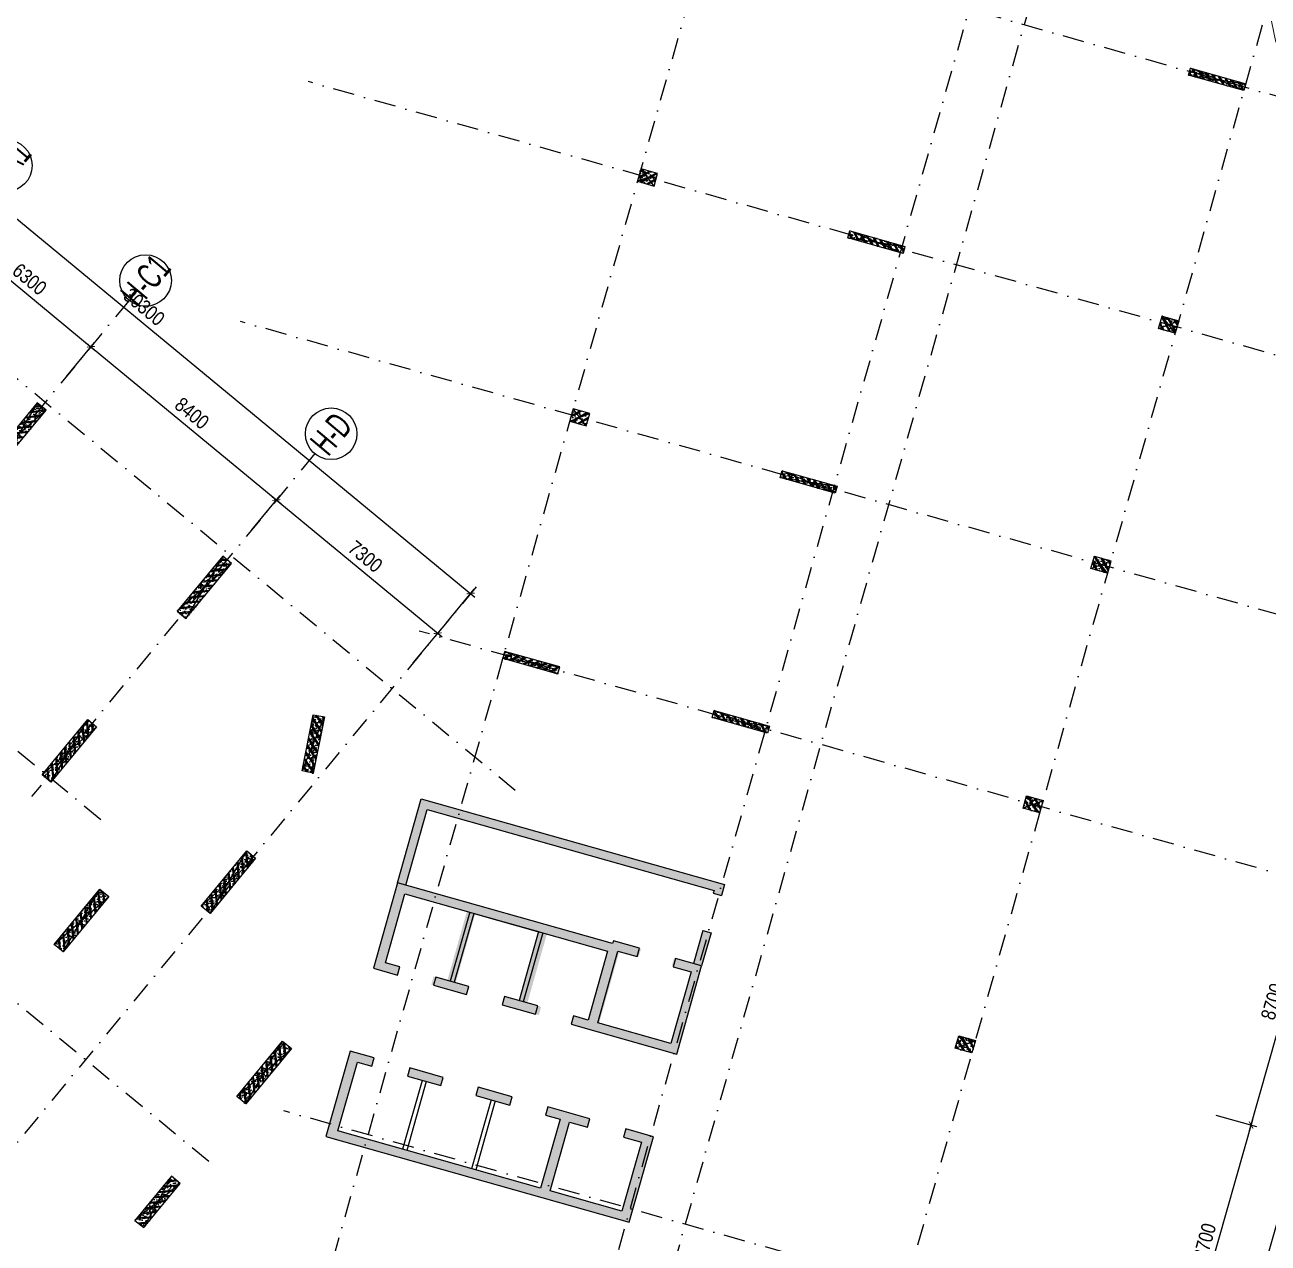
# Model space of a CAD drawing. Header units: millimetres. Extents: x -185400 to 12385, y -14070 to 168686.
# Drawn here: x -70547 to -27158, y 91674 to 134196 of the extents above; entities that cross this region are included whole.
import ezdxf
from ezdxf.enums import TextEntityAlignment as Align

# ---------------------------------------------------------------- set-up
doc = ezdxf.new("R2010")
doc.units = ezdxf.units.MM
doc.header["$LTSCALE"] = 300
doc.header["$MEASUREMENT"] = 0
doc.linetypes.add('DASHDOT', pattern=[1, 0.5, -0.25, 0, -0.25])
doc.linetypes.add('HIDDEN', pattern=[0.375, 0.25, -0.125])
for name, color, linetype in [('KC-Betong', 6, 'Continuous'), ('KT-Hatch', 251, 'Continuous'), ('KT-Kich thuoc', 9, 'Continuous'), ('KT-Luoi truc South Tower', 8, 'DASHDOT'), ('KT-Net cot vach', 6, 'Continuous'), ('KT-Thay', 7, 'Continuous'), ('ST_MBDV Cot vach 220805$0$AUDIT_I_220805193045-1', 50, 'Continuous')]:
    doc.layers.add(name, color=color, linetype=linetype)
doc.layers.add('KT-Chi gioi XD', color=7, linetype='HIDDEN', true_color=0x0066cc)
doc.styles.add('Arial Narrow', font='ARIALN.TTF')
doc.styles.add('ST_MBDV Cot vach 220805$0$HBA-Text', font='GOTHIC.TTF')
doc.dimstyles.new('ccu12-200', dxfattribs={"dimscale": 200, "dimtxt": 2.5, "dimasz": 1, "dimexe": 1, "dimexo": 2, "dimgap": 1, "dimtad": 1, "dimdec": 0, "dimdsep": 46, "dimtxsty": 'Arial Narrow', "dimblk": 'ARCHTICK', "dimcen": -1, "dimdle": 1, "dimclrd": 256, "dimclre": 256, "dimclrt": 3, "dimadec": 0, "dimazin": 2, "dimtfac": 0.1, "dimtdec": 0, "dimtmove": 0, "dimatfit": 1, "dimldrblk": 'ARCHTICK', "dimfxl": 1, "dimtvp": 0.833333, "dimtolj": 1, "dimtzin": 12, "dimarcsym": 0})

# ---------------------------------------------------------------- blocks, each defined once
blk = doc.blocks.new('_ARCHTICK')
at = {"color": 0, "linetype": 'ByBlock', "const_width": 0.15}
blk.add_lwpolyline([(-0.5, -0.5), (0.5, 0.5)], dxfattribs=at)
blk = doc.blocks.new('*D327')
at = {"layer": 'Defpoints', "color": 0, "transparency": 16777216}
for p in [(-29373, 96253, 0), (-27752, 95795), (-31738, 87881, 0)]:
    blk.add_point(p, dxfattribs=at)
at = {"layer": 'KT-Kich thuoc', "lineweight": -2, "transparency": 16777216}
for p, q in [((-30173, 87230), (-27698, 95988)), ((-28988, 96144), (-27560, 95741)), ((-31353, 87772), (-29926, 87369))]:
    blk.add_line(p, q, dxfattribs=at)
at = {"layer": 'KT-Kich thuoc', "lineweight": -2, "transparency": 16777216, "xscale": 200, "yscale": 200, "zscale": 200}
for p, rotation in [((-27752, 95795), 74.22121918271756), ((-30118, 87423), 254.2212191827175)]:
    blk.add_blockref('_ARCHTICK', p, dxfattribs=dict(at, rotation=rotation))
at = {"layer": 'KT-Kich thuoc', "color": 3, "transparency": 16777216, "insert": (-29373, 91733), "char_height": 500, "attachment_point": 5, "rotation": 74.2212, "style": 'Arial Narrow'}
blk.add_mtext('\\A1;8700', dxfattribs=at)
blk = doc.blocks.new('*D329')
at = {"layer": 'Defpoints', "color": 0, "transparency": 16777216}
for p in [(-14254, 149758, 0), (-10901, 148811), (-34430, 78354, 0)]:
    blk.add_point(p, dxfattribs=at)
at = {"layer": 'KT-Kich thuoc', "lineweight": -2, "transparency": 16777216}
for p, q in [((-13869, 149649), (-10709, 148756)), ((-31132, 77214), (-10847, 149003)), ((-34045, 78245), (-30886, 77352))]:
    blk.add_line(p, q, dxfattribs=at)
at = {"layer": 'KT-Kich thuoc', "lineweight": -2, "transparency": 16777216, "xscale": 200, "yscale": 200, "zscale": 200}
for p, rotation in [((-10901, 148811), 74.22121918271756), ((-31078, 77407), 254.2212191827175)]:
    blk.add_blockref('_ARCHTICK', p, dxfattribs=dict(at, rotation=rotation))
at = {"layer": 'KT-Kich thuoc', "color": 3, "transparency": 16777216, "insert": (-21428, 113232), "char_height": 500, "attachment_point": 5, "rotation": 74.2212, "style": 'Arial Narrow'}
blk.add_mtext('\\A1;74200', dxfattribs=at)
blk = doc.blocks.new('*D352')
at = {"layer": 'Defpoints', "color": 0, "transparency": 16777216}
for p in [(-74211, 125628, 0), (-68243, 122960), (-69353, 121616, 0)]:
    blk.add_point(p, dxfattribs=at)
at = {"layer": 'KT-Kich thuoc', "lineweight": -2, "transparency": 16777216}
for p, q in [((-73956, 125936), (-72973, 127126)), ((-73255, 127099), (-68089, 122833)), ((-69098, 121924), (-68116, 123114))]:
    blk.add_line(p, q, dxfattribs=at)
at = {"layer": 'KT-Kich thuoc', "lineweight": -2, "transparency": 16777216, "xscale": 200, "yscale": 200, "zscale": 200}
for p, rotation in [((-73101, 126972), 140.4488267454813), ((-68243, 122960), 320.4488267454813)]:
    blk.add_blockref('_ARCHTICK', p, dxfattribs=dict(at, rotation=rotation))
at = {"layer": 'KT-Kich thuoc', "color": 3, "transparency": 16777216, "insert": (-70382, 125317), "char_height": 500, "attachment_point": 5, "rotation": 320.4488, "style": 'Arial Narrow'}
blk.add_mtext('\\A1;6300', dxfattribs=at)
blk = doc.blocks.new('*D353')
at = {"layer": 'Defpoints', "color": 0, "transparency": 16777216}
for p in [(-69353, 121616, 0), (-61766, 117611), (-62876, 116267, 0)]:
    blk.add_point(p, dxfattribs=at)
at = {"layer": 'KT-Kich thuoc', "lineweight": -2, "transparency": 16777216}
for p, q in [((-69098, 121924), (-68116, 123114)), ((-68397, 123087), (-61612, 117484)), ((-62621, 116576), (-61639, 117765))]:
    blk.add_line(p, q, dxfattribs=at)
at = {"layer": 'KT-Kich thuoc', "lineweight": -2, "transparency": 16777216, "xscale": 200, "yscale": 200, "zscale": 200}
for p, rotation in [((-68243, 122960), 140.4488267454813), ((-61766, 117611), 320.4488267454813)]:
    blk.add_blockref('_ARCHTICK', p, dxfattribs=dict(at, rotation=rotation))
at = {"layer": 'KT-Kich thuoc', "color": 3, "transparency": 16777216, "insert": (-64715, 120637), "char_height": 500, "attachment_point": 5, "rotation": 320.4488, "style": 'Arial Narrow'}
blk.add_mtext('\\A1;8400', dxfattribs=at)
blk = doc.blocks.new('*D354')
at = {"layer": 'Defpoints', "color": 0, "transparency": 16777216}
for p in [(-62876, 116267), (-56138, 112962), (-57247, 111619, 0)]:
    blk.add_point(p, dxfattribs=at)
at = {"layer": 'KT-Kich thuoc', "lineweight": -2, "transparency": 16777216}
for p, q in [((-62621, 116576), (-61639, 117765)), ((-61921, 117738), (-55984, 112835)), ((-56993, 111927), (-56011, 113116))]:
    blk.add_line(p, q, dxfattribs=at)
at = {"layer": 'KT-Kich thuoc', "lineweight": -2, "transparency": 16777216, "xscale": 200, "yscale": 200, "zscale": 200}
for p, rotation in [((-61767, 117610), 140.4488267454813), ((-56138, 112962), 320.4488267454813)]:
    blk.add_blockref('_ARCHTICK', p, dxfattribs=dict(at, rotation=rotation))
at = {"layer": 'KT-Kich thuoc', "color": 3, "transparency": 16777216, "insert": (-58663, 115637), "char_height": 500, "attachment_point": 5, "rotation": 320.4488, "style": 'Arial Narrow'}
blk.add_mtext('\\A1;7300', dxfattribs=at)
blk = doc.blocks.new('ST_MBDV Cot vach 220805$0$GRID-SYM-flat-103')
at = {"layer": 'ST_MBDV Cot vach 220805$0$AUDIT_I_220805193045-1'}
blk.add_circle((0, 0, 0), 900, dxfattribs=at)
at = {"layer": 'ST_MBDV Cot vach 220805$0$AUDIT_I_220805193045-1', "style": 'ST_MBDV Cot vach 220805$0$HBA-Text'}
blk.add_attdef('GRID', text='', height=900, rotation=19.0471, dxfattribs=at).set_placement((0, 0, 0), align=Align.MIDDLE_CENTER)
blk = doc.blocks.new('*D357')
at = {"layer": 'Defpoints', "color": 0, "transparency": 16777216}
for p in [(-79464, 132301, 0), (-54992, 114350), (-56101, 113007)]:
    blk.add_point(p, dxfattribs=at)
at = {"layer": 'KT-Kich thuoc', "lineweight": -2, "transparency": 16777216}
for p, q in [((-79210, 132609), (-78228, 133798)), ((-78509, 133771), (-54838, 114223)), ((-55847, 113315), (-54865, 114504))]:
    blk.add_line(p, q, dxfattribs=at)
at = {"layer": 'KT-Kich thuoc', "lineweight": -2, "transparency": 16777216, "xscale": 200, "yscale": 200, "zscale": 200}
for p, rotation in [((-78355, 133644), 140.448826737223), ((-54992, 114350), 320.448826737223)]:
    blk.add_blockref('_ARCHTICK', p, dxfattribs=dict(at, rotation=rotation))
at = {"layer": 'KT-Kich thuoc', "color": 3, "transparency": 16777216, "insert": (-66384, 124348), "char_height": 500, "attachment_point": 5, "rotation": 320.4488, "style": 'Arial Narrow'}
blk.add_mtext('\\A1;30300', dxfattribs=at)
blk = doc.blocks.new('*U301')
h = blk.add_hatch()
h.set_pattern_fill('VATLIEU04', color=250, scale=40, style=0, pattern_type=2)
h.set_pattern_definition([(50, (-350, 500), (286.904, -25.1), [30, -330]), (355, (-350, 500), (-55.5, 300.88), [24, -264]), (100.45, (-326.1, 497.9), (231.404, 275.776), [25.496, -280.457]), (46.184, (-350, 580), (426.9, -66.21), [45, -495]), (96.636, (-314.43, 574.5), (373.87, 389.65), [38.24, -420.69]), (351.184, (-350, 580), (373.86, 389.65), [36, -396]), (21, (-310, 560), (238.763, -161.05), [30, -330]), (326, (-310, 560), (97.33, 290.06), [24, -264]), (71.45, (-290.1, 546.58), (336.09, 129.01), [25.496, -280.457]), (37.5, (-350.01, 500), (4.864, 133.158), [0, -260.8, 0, -268, 0, -265]), (7.5, (-350, 500), (105.228, 157.765), [0, -152.8, 0, -254.8, 0, -101]), (327.5, (-439.21, 500), (213.529, -9.022), [0, -100, 0, -312, 0, -414]), (317.5, (-479.2, 500), (233.274, 40.042), [0, -130, 0, -207.2, 0, -294]), (45, (-350, 500), (-120.208, 120.208), []), (45, (-350, 549), (-120.208, 120.208), [])])
h.paths.add_polyline_path([(-475, -475), (125, -475), (125, -25), (-475, -25)])
at = {"color": 6, "ltscale": 0.25}
blk.add_lwpolyline([(-475, -475), (125, -475), (125, -25), (-475, -25)], close=True, dxfattribs=at)
at = {"layer": 'Defpoints', "linetype": 'ByBlock', "ltscale": 30}
for p, q in [((125, -475), (-475, -25)), ((-475, -475), (125, -25))]:
    blk.add_line(p, q, dxfattribs=at)
blk = doc.blocks.new('*U302')
h = blk.add_hatch()
h.set_pattern_fill('VATLIEU04', color=250, scale=40, style=0, pattern_type=2)
h.set_pattern_definition([(50, (1050, 300), (286.904, -25.1), [30, -330]), (355, (1050, 300), (-55.5, 300.877), [24, -264]), (100.451, (1073.92, 297.9), (231.404, 275.776), [25.496, -280.457]), (46.184, (1050, 380), (426.9, -66.21), [45, -495]), (96.636, (1085.6, 374.5), (373.865, 389.65), [38.24, -420.685]), (351.184, (1050, 380), (373.86, 389.65), [36, -396]), (21, (1090, 360), (238.763, -161.048), [30, -330]), (326, (1090, 360), (97.326, 290.06), [24, -264]), (71.451, (1109.9, 346.58), (336.09, 129.012), [25.496, -280.457]), (37.5, (1050.01, 300), (4.864, 133.1575), [0, -260.8, 0, -268, 0, -265]), (7.5, (1050, 300), (105.228, 157.765), [0, -152.8, 0, -254.8, 0, -101]), (327.5, (960.81, 300), (213.529, -9.022), [0, -100, 0, -312, 0, -414]), (317.5, (920.8, 300), (233.274, 40.042), [0, -130, 0, -207.2, 0, -294]), (45, (1050, 300), (-120.208, 120.208), []), (45, (1050, 349), (-120.208, 120.208), [])])
h.paths.add_polyline_path([(-475, -475), (1525, -475), (1525, -225), (-475, -225)])
at = {"color": 6, "ltscale": 0.25}
blk.add_lwpolyline([(-475, -475), (1525, -475), (1525, -225), (-475, -225)], close=True, dxfattribs=at)
at = {"layer": 'Defpoints', "linetype": 'ByBlock', "ltscale": 30}
for p, q in [((1525, -475), (-475, -225)), ((-475, -475), (1525, -225))]:
    blk.add_line(p, q, dxfattribs=at)
blk = doc.blocks.new('*U303')
h = blk.add_hatch()
h.set_pattern_fill('VATLIEU04', color=250, scale=40, style=0, pattern_type=2)
h.set_pattern_definition([(50, (-350, 500), (286.904, -25.1), [30, -330]), (355, (-350, 500), (-55.5, 300.88), [24, -264]), (100.45, (-326.1, 497.9), (231.404, 275.776), [25.496, -280.457]), (46.184, (-350, 580), (426.9, -66.21), [45, -495]), (96.636, (-314.43, 574.5), (373.87, 389.65), [38.24, -420.69]), (351.184, (-350, 580), (373.86, 389.65), [36, -396]), (21, (-310, 560), (238.763, -161.05), [30, -330]), (326, (-310, 560), (97.33, 290.06), [24, -264]), (71.45, (-290.1, 546.58), (336.09, 129.01), [25.496, -280.457]), (37.5, (-350.01, 500), (4.864, 133.158), [0, -260.8, 0, -268, 0, -265]), (7.5, (-350, 500), (105.228, 157.765), [0, -152.8, 0, -254.8, 0, -101]), (327.5, (-439.21, 500), (213.529, -9.022), [0, -100, 0, -312, 0, -414]), (317.5, (-479.2, 500), (233.274, 40.042), [0, -130, 0, -207.2, 0, -294]), (45, (-350, 500), (-120.208, 120.208), []), (45, (-350, 549), (-120.208, 120.208), [])])
h.paths.add_polyline_path([(-475, -475), (125, -475), (125, -25), (-475, -25)])
at = {"color": 6, "ltscale": 0.25}
blk.add_lwpolyline([(-475, -475), (125, -475), (125, -25), (-475, -25)], close=True, dxfattribs=at)
at = {"layer": 'Defpoints', "linetype": 'ByBlock', "ltscale": 30}
for p, q in [((125, -475), (-475, -25)), ((-475, -475), (125, -25))]:
    blk.add_line(p, q, dxfattribs=at)
blk = doc.blocks.new('*U310')
h = blk.add_hatch()
h.set_pattern_fill('VATLIEU04', color=250, scale=40, style=0, pattern_type=2)
h.set_pattern_definition([(50, (1050, 300), (286.904, -25.1), [30, -330]), (355, (1050, 300), (-55.5, 300.877), [24, -264]), (100.451, (1073.91, 297.9), (231.404, 275.776), [25.496, -280.457]), (46.184, (1050, 380), (426.9, -66.21), [45, -495]), (96.636, (1085.6, 374.5), (373.865, 389.65), [38.24, -420.685]), (351.184, (1050, 380), (373.86, 389.65), [36, -396]), (21, (1090, 360), (238.763, -161.048), [30, -330]), (326, (1090, 360), (97.326, 290.06), [24, -264]), (71.451, (1109.9, 346.58), (336.09, 129.012), [25.496, -280.457]), (37.5, (1050.01, 300), (4.864, 133.1575), [0, -260.8, 0, -268, 0, -265]), (7.5, (1050, 300), (105.228, 157.765), [0, -152.8, 0, -254.8, 0, -101]), (327.5, (960.81, 300), (213.529, -9.022), [0, -100, 0, -312, 0, -414]), (317.5, (920.8, 300), (233.274, 40.042), [0, -130, 0, -207.2, 0, -294]), (45, (1050, 300), (-120.208, 120.208), []), (45, (1050, 349), (-120.208, 120.208), [])])
h.paths.add_polyline_path([(-475, -475), (1525, -475), (1525, -225), (-475, -225)])
at = {"color": 6, "ltscale": 0.25}
blk.add_lwpolyline([(-475, -475), (1525, -475), (1525, -225), (-475, -225)], close=True, dxfattribs=at)
at = {"layer": 'Defpoints', "linetype": 'ByBlock', "ltscale": 30}
for p, q in [((1525, -475), (-475, -225)), ((-475, -475), (1525, -225))]:
    blk.add_line(p, q, dxfattribs=at)
blk = doc.blocks.new('*U311')
h = blk.add_hatch()
h.set_pattern_fill('VATLIEU04', color=250, scale=40, style=0, pattern_type=2)
h.set_pattern_definition([(50, (1050, 300), (286.904, -25.1), [30, -330]), (355, (1050, 300), (-55.5, 300.877), [24, -264]), (100.451, (1073.9, 297.9), (231.404, 275.776), [25.496, -280.457]), (46.184, (1050, 380), (426.9, -66.21), [45, -495]), (96.636, (1085.57, 374.5), (373.865, 389.65), [38.24, -420.685]), (351.184, (1050, 380), (373.86, 389.65), [36, -396]), (21, (1090, 360), (238.763, -161.048), [30, -330]), (326, (1090, 360), (97.326, 290.06), [24, -264]), (71.451, (1109.9, 346.58), (336.09, 129.012), [25.496, -280.457]), (37.5, (1050, 300), (4.864, 133.1575), [0, -260.8, 0, -268, 0, -265]), (7.5, (1050, 300), (105.228, 157.765), [0, -152.8, 0, -254.8, 0, -101]), (327.5, (960.8, 300), (213.529, -9.022), [0, -100, 0, -312, 0, -414]), (317.5, (920.8, 300), (233.274, 40.042), [0, -130, 0, -207.2, 0, -294]), (45, (1050, 300), (-120.208, 120.208), []), (45, (1050, 349), (-120.208, 120.208), [])])
h.paths.add_polyline_path([(-475, -475), (1525, -475), (1525, -225), (-475, -225)])
at = {"color": 6, "ltscale": 0.25}
blk.add_lwpolyline([(-475, -475), (1525, -475), (1525, -225), (-475, -225)], close=True, dxfattribs=at)
at = {"layer": 'Defpoints', "linetype": 'ByBlock', "ltscale": 30}
for p, q in [((1525, -475), (-475, -225)), ((-475, -475), (1525, -225))]:
    blk.add_line(p, q, dxfattribs=at)
blk = doc.blocks.new('*U312')
h = blk.add_hatch()
h.set_pattern_fill('VATLIEU04', color=250, scale=40, style=0, pattern_type=2)
h.set_pattern_definition([(50, (1050, 300), (286.904, -25.1), [30, -330]), (355, (1050, 300), (-55.5, 300.877), [24, -264]), (100.451, (1073.9, 297.9), (231.404, 275.776), [25.496, -280.457]), (46.184, (1050, 380), (426.9, -66.21), [45, -495]), (96.636, (1085.6, 374.5), (373.865, 389.65), [38.24, -420.685]), (351.184, (1050, 380), (373.86, 389.65), [36, -396]), (21, (1090, 360), (238.763, -161.048), [30, -330]), (326, (1090, 360), (97.326, 290.06), [24, -264]), (71.451, (1109.9, 346.58), (336.09, 129.012), [25.496, -280.457]), (37.5, (1050, 300), (4.864, 133.1575), [0, -260.8, 0, -268, 0, -265]), (7.5, (1050, 300), (105.228, 157.765), [0, -152.8, 0, -254.8, 0, -101]), (327.5, (960.8, 300), (213.529, -9.022), [0, -100, 0, -312, 0, -414]), (317.5, (920.8, 300), (233.274, 40.042), [0, -130, 0, -207.2, 0, -294]), (45, (1050, 300), (-120.208, 120.208), []), (45, (1050, 349), (-120.208, 120.208), [])])
h.paths.add_polyline_path([(-475, -475), (1525, -475), (1525, -225), (-475, -225)])
at = {"color": 6, "ltscale": 0.25}
blk.add_lwpolyline([(-475, -475), (1525, -475), (1525, -225), (-475, -225)], close=True, dxfattribs=at)
at = {"layer": 'Defpoints', "linetype": 'ByBlock', "ltscale": 30}
for p, q in [((1525, -475), (-475, -225)), ((-475, -475), (1525, -225))]:
    blk.add_line(p, q, dxfattribs=at)
blk = doc.blocks.new('*U304')
h = blk.add_hatch()
h.set_pattern_fill('VATLIEU04', color=250, scale=40, style=0, pattern_type=2)
h.set_pattern_definition([(50, (1050.23, 300), (286.904, -25.1), [30, -330]), (355, (1050.23, 300), (-55.5, 300.877), [24, -264]), (100.451, (1074.14, 297.9), (231.404, 275.776), [25.496, -280.457]), (46.184, (1050.23, 380), (426.9, -66.21), [45, -495]), (96.636, (1085.8, 374.5), (373.865, 389.65), [38.24, -420.685]), (351.184, (1050.23, 380), (373.86, 389.65), [36, -396]), (21, (1090.23, 360), (238.763, -161.048), [30, -330]), (326, (1090.23, 360), (97.326, 290.06), [24, -264]), (71.451, (1110.13, 346.58), (336.09, 129.012), [25.496, -280.457]), (37.5, (1050.23, 300), (4.864, 133.1575), [0, -260.8, 0, -268, 0, -265]), (7.5, (1050.23, 300), (105.228, 157.765), [0, -152.8, 0, -254.8, 0, -101]), (327.5, (961.03, 300), (213.529, -9.022), [0, -100, 0, -312, 0, -414]), (317.5, (921.03, 300), (233.274, 40.042), [0, -130, 0, -207.2, 0, -294]), (45, (1050.23, 300), (-120.208, 120.208), []), (45, (1050.23, 349), (-120.208, 120.208), [])])
h.paths.add_polyline_path([(-475, -475), (1525, -475), (1525, -225), (-475, -225)])
at = {"color": 6, "ltscale": 0.25}
blk.add_lwpolyline([(-475, -475), (1525, -475), (1525, -225), (-475, -225)], close=True, dxfattribs=at)
at = {"layer": 'Defpoints', "linetype": 'ByBlock', "ltscale": 30}
for p, q in [((1525, -475), (-475, -225)), ((-475, -475), (1525, -225))]:
    blk.add_line(p, q, dxfattribs=at)
blk = doc.blocks.new('*U305')
h = blk.add_hatch()
h.set_pattern_fill('VATLIEU04', color=250, scale=40, style=0, pattern_type=2)
h.set_pattern_definition([(50, (-349.77, 500), (286.904, -25.1), [30, -330]), (355, (-349.77, 500), (-55.5, 300.88), [24, -264]), (100.45, (-325.86, 497.9), (231.404, 275.776), [25.496, -280.457]), (46.184, (-349.77, 580), (426.9, -66.21), [45, -495]), (96.636, (-314.2, 574.5), (373.87, 389.65), [38.24, -420.69]), (351.184, (-349.77, 580), (373.86, 389.65), [36, -396]), (21, (-309.77, 560), (238.763, -161.05), [30, -330]), (326, (-309.77, 560), (97.33, 290.06), [24, -264]), (71.45, (-289.87, 546.58), (336.09, 129.01), [25.496, -280.457]), (37.5, (-349.77, 500), (4.864, 133.158), [0, -260.8, 0, -268, 0, -265]), (7.5, (-349.77, 500), (105.228, 157.765), [0, -152.8, 0, -254.8, 0, -101]), (327.5, (-438.97, 500), (213.529, -9.022), [0, -100, 0, -312, 0, -414]), (317.5, (-478.97, 500), (233.274, 40.042), [0, -130, 0, -207.2, 0, -294]), (45, (-349.77, 500), (-120.208, 120.208), []), (45, (-349.77, 549), (-120.208, 120.208), [])])
h.paths.add_polyline_path([(-475, -475), (125, -475), (125, -25), (-475, -25)])
at = {"color": 6, "ltscale": 0.25}
blk.add_lwpolyline([(-475, -475), (125, -475), (125, -25), (-475, -25)], close=True, dxfattribs=at)
at = {"layer": 'Defpoints', "linetype": 'ByBlock', "ltscale": 30}
for p, q in [((125, -475), (-475, -25)), ((-475, -475), (125, -25))]:
    blk.add_line(p, q, dxfattribs=at)
blk = doc.blocks.new('*U306')
h = blk.add_hatch()
h.set_pattern_fill('VATLIEU04', color=250, scale=40, style=0, pattern_type=2)
h.set_pattern_definition([(50, (-349.77, 500), (286.904, -25.1), [30, -330]), (355, (-349.77, 500), (-55.5, 300.88), [24, -264]), (100.45, (-325.86, 497.9), (231.404, 275.776), [25.496, -280.457]), (46.184, (-349.77, 580), (426.9, -66.21), [45, -495]), (96.636, (-314.2, 574.5), (373.87, 389.65), [38.24, -420.69]), (351.184, (-349.77, 580), (373.86, 389.65), [36, -396]), (21, (-309.77, 560), (238.763, -161.05), [30, -330]), (326, (-309.77, 560), (97.33, 290.06), [24, -264]), (71.45, (-289.87, 546.58), (336.09, 129.01), [25.496, -280.457]), (37.5, (-349.77, 500), (4.864, 133.158), [0, -260.8, 0, -268, 0, -265]), (7.5, (-349.77, 500), (105.228, 157.765), [0, -152.8, 0, -254.8, 0, -101]), (327.5, (-438.97, 500), (213.529, -9.022), [0, -100, 0, -312, 0, -414]), (317.5, (-478.97, 500), (233.274, 40.042), [0, -130, 0, -207.2, 0, -294]), (45, (-349.77, 500), (-120.208, 120.208), []), (45, (-349.77, 549), (-120.208, 120.208), [])])
h.paths.add_polyline_path([(-475, -475), (125, -475), (125, -25), (-475, -25)])
at = {"color": 6, "ltscale": 0.25}
blk.add_lwpolyline([(-475, -475), (125, -475), (125, -25), (-475, -25)], close=True, dxfattribs=at)
at = {"layer": 'Defpoints', "linetype": 'ByBlock', "ltscale": 30}
for p, q in [((125, -475), (-475, -25)), ((-475, -475), (125, -25))]:
    blk.add_line(p, q, dxfattribs=at)
blk = doc.blocks.new('*U315')
h = blk.add_hatch()
h.set_pattern_fill('VATLIEU04', color=250, scale=40, style=0, pattern_type=2)
h.set_pattern_definition([(50, (-349.77, 500), (286.904, -25.1), [30, -330]), (355, (-349.77, 500), (-55.5, 300.88), [24, -264]), (100.45, (-325.86, 497.9), (231.404, 275.776), [25.496, -280.457]), (46.184, (-349.77, 580), (426.9, -66.21), [45, -495]), (96.636, (-314.2, 574.5), (373.87, 389.65), [38.24, -420.69]), (351.184, (-349.77, 580), (373.86, 389.65), [36, -396]), (21, (-309.77, 560), (238.763, -161.05), [30, -330]), (326, (-309.77, 560), (97.33, 290.06), [24, -264]), (71.45, (-289.87, 546.58), (336.09, 129.01), [25.496, -280.457]), (37.5, (-349.77, 500), (4.864, 133.158), [0, -260.8, 0, -268, 0, -265]), (7.5, (-349.77, 500), (105.228, 157.765), [0, -152.8, 0, -254.8, 0, -101]), (327.5, (-438.97, 500), (213.529, -9.022), [0, -100, 0, -312, 0, -414]), (317.5, (-478.97, 500), (233.274, 40.042), [0, -130, 0, -207.2, 0, -294]), (45, (-349.77, 500), (-120.208, 120.208), []), (45, (-349.77, 549), (-120.208, 120.208), [])])
h.paths.add_polyline_path([(-475, -475), (125, -475), (125, -25), (-475, -25)])
at = {"color": 6, "ltscale": 0.25}
blk.add_lwpolyline([(-475, -475), (125, -475), (125, -25), (-475, -25)], close=True, dxfattribs=at)
at = {"layer": 'Defpoints', "linetype": 'ByBlock', "ltscale": 30}
for p, q in [((125, -475), (-475, -25)), ((-475, -475), (125, -25))]:
    blk.add_line(p, q, dxfattribs=at)
blk = doc.blocks.new('*U318')
h = blk.add_hatch()
h.set_pattern_fill('VATLIEU04', color=250, scale=40, style=0, pattern_type=2)
h.set_pattern_definition([(50, (-550, 2550), (286.904, -25.1), [30, -330]), (355, (-550, 2550), (-55.5, 300.877), [24, -264]), (100.451, (-526.1, 2547.9), (231.404, 275.776), [25.496, -280.457]), (46.184, (-550, 2630), (426.896, -66.208), [45, -495]), (96.636, (-514.43, 2624.5), (373.865, 389.647), [38.244, -420.685]), (351.184, (-550, 2630), (373.865, 389.65), [36, -396]), (21, (-510, 2610), (238.763, -161.048), [30, -330]), (326, (-510, 2610), (97.326, 290.06), [24, -264]), (71.451, (-490.1, 2596.58), (336.09, 129.012), [25.496, -280.457]), (37.5, (-550, 2550), (4.864, 133.1575), [0, -260.8, 0, -268, 0, -265]), (7.5, (-550, 2550), (105.228, 157.765), [0, -152.8, 0, -254.8, 0, -101]), (327.5, (-639.2, 2550), (213.529, -9.022), [0, -100, 0, -312, 0, -414]), (317.5, (-679.2, 2550), (233.274, 40.042), [0, -130, 0, -207.2, 0, -294]), (45, (-550, 2550), (-120.208, 120.208), []), (45, (-550, 2599), (-120.208, 120.208), [])])
h.paths.add_polyline_path([(-475, -475), (-75, -475), (-75, 2025), (-475, 2025)])
at = {"color": 6, "ltscale": 0.25}
blk.add_lwpolyline([(-475, -475), (-75, -475), (-75, 2025), (-475, 2025)], close=True, dxfattribs=at)
at = {"layer": 'Defpoints', "linetype": 'ByBlock', "ltscale": 30}
for p, q in [((-75, -475), (-475, 2025)), ((-475, -475), (-75, 2025))]:
    blk.add_line(p, q, dxfattribs=at)
blk = doc.blocks.new('*U322')
h = blk.add_hatch()
h.set_pattern_fill('VATLIEU04', color=250, scale=40, style=0, pattern_type=2)
h.set_pattern_definition([(50, (-550, 2050), (286.904, -25.1), [30, -330]), (355, (-550, 2050), (-55.5, 300.877), [24, -264]), (100.451, (-526.1, 2047.9), (231.404, 275.776), [25.496, -280.457]), (46.184, (-550, 2130), (426.896, -66.208), [45, -495]), (96.636, (-514.43, 2124.5), (373.865, 389.65), [38.244, -420.685]), (351.184, (-550, 2130), (373.865, 389.65), [36, -396]), (21, (-510, 2110), (238.763, -161.048), [30, -330]), (326, (-510, 2110), (97.326, 290.06), [24, -264]), (71.451, (-490.1, 2096.58), (336.09, 129.012), [25.496, -280.457]), (37.5, (-550, 2050), (4.864, 133.1575), [0, -260.8, 0, -268, 0, -265]), (7.5, (-550, 2050), (105.228, 157.765), [0, -152.8, 0, -254.8, 0, -101]), (327.5, (-639.2, 2050), (213.529, -9.022), [0, -100, 0, -312, 0, -414]), (317.5, (-679.2, 2050), (233.274, 40.042), [0, -130, 0, -207.2, 0, -294]), (45, (-550, 2050), (-120.208, 120.208), []), (45, (-550, 2099), (-120.208, 120.208), [])])
h.paths.add_polyline_path([(-475, -475), (-75, -475), (-75, 1525), (-475, 1525)])
at = {"color": 6, "ltscale": 0.25}
blk.add_lwpolyline([(-475, -475), (-75, -475), (-75, 1525), (-475, 1525)], close=True, dxfattribs=at)
at = {"layer": 'Defpoints', "linetype": 'ByBlock', "ltscale": 30}
for p, q in [((-75, -475), (-475, 1525)), ((-475, -475), (-75, 1525))]:
    blk.add_line(p, q, dxfattribs=at)
blk = doc.blocks.new('*D330')
at = {"layer": 'Defpoints', "color": 0, "transparency": 16777216}
for p in [(-27007, 104625, 0), (-25387, 104167), (-29373, 96253, 0)]:
    blk.add_point(p, dxfattribs=at)
at = {"layer": 'KT-Kich thuoc', "lineweight": -2, "transparency": 16777216}
for p, q in [((-27807, 95603), (-25332, 104360)), ((-26622, 104516), (-25194, 104113)), ((-28988, 96144), (-27560, 95741))]:
    blk.add_line(p, q, dxfattribs=at)
at = {"layer": 'KT-Kich thuoc', "lineweight": -2, "transparency": 16777216, "xscale": 200, "yscale": 200, "zscale": 200}
for p, rotation in [((-25387, 104167), 74.22121918483032), ((-27753, 95795), 254.2212191848303)]:
    blk.add_blockref('_ARCHTICK', p, dxfattribs=dict(at, rotation=rotation))
at = {"layer": 'KT-Kich thuoc', "color": 3, "transparency": 16777216, "insert": (-27008, 100105), "char_height": 500, "attachment_point": 5, "rotation": 74.2212, "style": 'Arial Narrow'}
blk.add_mtext('\\A1;8700', dxfattribs=at)

msp = doc.modelspace()

# ---------------------------------------------------------------- hatches: boundary and pattern name
at = {"layer": 'KT-Hatch', "ltscale": 0.5}
h = msp.add_hatch(dxfattribs=at)
h.set_pattern_fill('1BETONG2-BOP', color=256, scale=50, angle=65, pattern_type=2)
h.set_pattern_definition([(115, (-1153009.97, 53022.2), (180, 311.769145), [37.5, -412.5]), (60, (-1153009.97, 53022.2), (-370.17822, 96.06936), [30, -330]), (165.4514, (-1152994.97, 53048.18), (-190.1779, 407.83865), [31.8701, -350.57106]), (111.1842, (-1153100.6, 53064.46), (300.52336, 448.64876), [56.25, -618.75]), (161.6356, (-1153075.56, 53101.85), (-243.92254, 629.38604), [47.80514, -525.8565]), (56.1842, (-1153100.6, 53064.46), (-243.92303, 629.38585), [45, -495]), (86, (-1153056.81, 53099.2), (308.58023, 185.41371), [37.5, -412.5]), (291, (-1153056.8, 53099.2), (307.62062, 227.2241), [30, -330]), (136.4514, (-1153031.1, 53114.66), (31.39076, 448.90379), [31.8701, -350.57106]), (132.5, (-1153009.97, 53022.2), (-166.343447, -8.450014), [0, -326, 0, -335, 0, -331.25]), (69.5, (-1153009.97, 53022.2), (-112.370602, 208.72085), [0, -191, 0, -318.5, 0, -126.25]), (32.5, (-1153057.1, 52921.14), (123.022383, 237.137665), [0, -125, 0, -390, 0, -517.5]), (22.5, (-1153078.23, 52875.83), (77.8696, 285.42618), [0, -162.5, 0, -259, 0, -367.5]), (20, (-1153009.97, 53022.2), (-72.67928, 199.68468), []), (20, (-1153065.48, 53048.08), (-72.67928, 199.68468), [])])
h.paths.add_polyline_path([(-57554, 104200.6), (-56711.1, 107183.8), (-46125.5, 104192.6), (-46234.3, 103807.7), (-46523, 103889.2), (-46495.8, 103985.5), (-56503.9, 106813.5), (-57265.3, 104119)])
h.paths.add_polyline_path([(-46601.4, 102508.5), (-46927.7, 101353.7), (-47216.4, 101435.3), (-46890.1, 102590.1)])
at = {"layer": 'KT-Hatch'}
h = msp.add_hatch(dxfattribs=at)
h.set_pattern_fill('BTCT', color=256, scale=40)
h.set_pattern_definition([(50, (0, 0), (286.90407, -25.10085), [30, -330]), (355, (0, 0), (-55.5005, 300.87685), [24, -264]), (100.4514, (23.9, -2.1), (231.40375, 275.7758), [25.4961, -280.45684]), (46.1842, (0, 80), (426.8964, -66.2076), [45, -495]), (96.6356, (35.57, 74.5), (373.8651, 389.6471), [38.2441, -420.6852]), (351.1842, (0, 80), (373.8648, 389.6474), [36, -396]), (21, (40, 60), (238.7628, -161.04756), [30, -330]), (326, (40, 60), (97.3261, 290.06), [24, -264]), (71.4514, (59.9, 46.58), (336.08905, 129.0122), [25.4961, -280.45684]), (37.5, (0, 0), (4.86394, 133.15754), [0, -260.8, 0, -268, 0, -265]), (7.5, (0, 0), (105.22781, 157.76468), [0, -152.8, 0, -254.8, 0, -101]), (327.5, (-89.2, 0), (213.52897, -9.02195), [0, -100, 0, -312, 0, -414]), (317.5, (-129.2, 0), (233.27447, 40.042), [0, -130, 0, -207.2, 0, -294]), (45, (0, 0), (-106.06602, 106.06602), []), (45, (70.71, 0), (-106.06602, 106.06602), [])])
h.paths.add_polyline_path([(-47797.9, 98274.3), (-46927.7, 101353.7), (-47841.9, 101612.1), (-47923.5, 101323.4), (-47298, 101146.6), (-48005, 98644.6), (-50555.1, 99365.2), (-49848.1, 101867.2), (-49174.5, 101676.9), (-49092.9, 101965.6), (-50007.1, 102223.9), (-50034.3, 102127.7), (-57540.4, 104248.7), (-58383.4, 101265.5), (-57541.3, 101027.6), (-57459.8, 101316.2), (-57965, 101459), (-57285.2, 103864.8), (-50212.1, 101866.2), (-50891.9, 99460.4), (-51397.2, 99603.1), (-51478.7, 99314.4)])
h.paths.add_polyline_path([(-49032, 95193.8), (-49711.8, 92788.1), (-52213.9, 93495.1), (-51534.1, 95900.9), (-50908.6, 95724.1), (-50827, 96012.8), (-52294.5, 96427.5), (-52376.1, 96138.8), (-51870.9, 95996), (-52550.7, 93590.2), (-59623.7, 95588.9), (-58943.9, 97994.7), (-58438.7, 97851.9), (-58357.1, 98140.6), (-59199.2, 98378.5), (-60042.1, 95395.3), (-49456.6, 92404.2), (-48613.6, 95387.4), (-49576, 95659.3), (-49657.5, 95370.6)])
h.paths.add_polyline_path([(-53802.9, 100282.9), (-53884.5, 99994.2), (-52729.7, 99667.9), (-52648.2, 99956.6)], flags=17)
h.paths.add_polyline_path([(-55135.5, 100347.7), (-55054, 100636.4), (-56208.7, 100962.7), (-56290.3, 100674.1)], flags=17)
h.paths.add_polyline_path([(-56032.9, 97172.1), (-55951.3, 97460.8), (-57106.1, 97787.1), (-57187.7, 97498.4)], flags=17)
h.paths.add_polyline_path([(-53627.1, 96492.3), (-53545.5, 96781), (-54724.4, 97114.1), (-54805.9, 96825.4)], flags=17)
at = {"layer": 'ST_MBDV Cot vach 220805$0$AUDIT_I_220805193045-1'}
h = msp.add_hatch(dxfattribs=at)
h.set_pattern_fill('ANSI31', color=256)
h.set_pattern_definition([(29.2212204, (-58392.95647, 101231.61018), (-0.0610228658, 0.1090926664), [])])
edge = h.paths.add_edge_path()
edge.add_line((-56711.1, 107183.8), (-58383.4, 101265.5))
edge.add_line((-58383.4, 101265.5), (-57613.5, 101048))
edge.add_line((-57613.5, 101048), (-57532, 101336.6))
edge.add_line((-57532, 101336.6), (-58013.1, 101472.6))
edge.add_line((-58013.1, 101472.6), (-57333.3, 103878.4))
edge.add_line((-57333.3, 103878.4), (-55120, 103253))
edge.add_line((-55120, 103253), (-55799.8, 100847.2))
edge.add_line((-55799.8, 100847.2), (-56280.9, 100983.1))
edge.add_line((-56280.9, 100983.1), (-56362.5, 100694.5))
edge.add_line((-56362.5, 100694.5), (-55111.5, 100340.9))
edge.add_line((-55111.5, 100340.9), (-55029.9, 100629.6))
edge.add_line((-55029.9, 100629.6), (-55511.1, 100765.6))
edge.add_line((-55511.1, 100765.6), (-54831.3, 103171.4))
edge.add_line((-54831.3, 103171.4), (-52617.9, 102546))
edge.add_line((-52617.9, 102546), (-53297.7, 100140.2))
edge.add_line((-53297.7, 100140.2), (-53778.9, 100276.1))
edge.add_line((-53778.9, 100276.1), (-53860.5, 99987.4))
edge.add_line((-53860.5, 99987.4), (-52609.5, 99633.9))
edge.add_line((-52609.5, 99633.9), (-52527.9, 99922.6))
edge.add_line((-52527.9, 99922.6), (-53009.1, 100058.6))
edge.add_line((-53009.1, 100058.6), (-52329.2, 102464.4))
edge.add_line((-52329.2, 102464.4), (-50115.9, 101839))
edge.add_line((-50115.9, 101839), (-50795.7, 99433.2))
edge.add_line((-50795.7, 99433.2), (-51276.9, 99569.1))
edge.add_line((-51276.9, 99569.1), (-51358.5, 99280.4))
edge.add_line((-51358.5, 99280.4), (-47797.9, 98274.3))
edge.add_line((-47797.9, 98274.3), (-46601.4, 102508.5))
edge.add_line((-46601.4, 102508.5), (-46890.1, 102590.1))
edge.add_line((-46890.1, 102590.1), (-47216.4, 101435.3))
edge.add_line((-47216.4, 101435.3), (-47890, 101625.7))
edge.add_line((-47890, 101625.7), (-47971.6, 101337))
edge.add_line((-47971.6, 101337), (-47298, 101146.6))
edge.add_line((-47298, 101146.6), (-48005, 98644.6))
edge.add_line((-48005, 98644.6), (-50507, 99351.6))
edge.add_line((-50507, 99351.6), (-49800, 101853.6))
edge.add_line((-49800, 101853.6), (-49126.4, 101663.3))
edge.add_line((-49126.4, 101663.3), (-49044.8, 101952))
edge.add_line((-49044.8, 101952), (-50007.1, 102223.9))
edge.add_line((-50007.1, 102223.9), (-50034.3, 102127.7))
edge.add_line((-50034.3, 102127.7), (-57251.7, 104167.1))
edge.add_line((-57251.7, 104167.1), (-56503.9, 106813.5))
edge.add_line((-56503.9, 106813.5), (-46495.8, 103985.5))
edge.add_line((-46495.8, 103985.5), (-46523, 103889.2))
edge.add_line((-46523, 103889.2), (-46234.3, 103807.7))
edge.add_line((-46234.3, 103807.7), (-46125.5, 104192.6))
edge.add_line((-46125.5, 104192.6), (-56711.1, 107183.8))

# ---------------------------------------------------------------- linework, layer by layer
at = {"layer": 'KC-Betong', "ltscale": 10, "elevation": 0}
for points in [[(-50212.1, 101866.2), (-50891.9, 99460.4), (-51397.2, 99603.1), (-51478.7, 99314.4), (-47797.9, 98274.3), (-46927.7, 101353.7), (-47841.9, 101612.1), (-47923.5, 101323.4), (-47298, 101146.6), (-48005, 98644.6), (-50555.1, 99365.2), (-49848.1, 101867.2), (-49174.5, 101676.9), (-49092.9, 101965.6), (-50007.1, 102223.9), (-50034.3, 102127.7), (-57540.4, 104248.7), (-58383.4, 101265.5), (-57541.3, 101027.6), (-57459.8, 101316.2), (-57965, 101459), (-57285.2, 103864.8)], [(-56290.3, 100674.1), (-55135.5, 100347.7), (-55054, 100636.4), (-56208.7, 100962.7)], [(-52729.7, 99667.9), (-52648.2, 99956.6), (-53802.9, 100282.9), (-53884.5, 99994.2)], [(-57187.7, 97498.4), (-56032.9, 97172.1), (-55951.3, 97460.8), (-57106.1, 97787.1)], [(-53627.1, 96492.3), (-53545.5, 96781), (-54724.4, 97114.1), (-54805.9, 96825.4)]]:
    msp.add_lwpolyline(points, close=True, dxfattribs=at)
for points in [[(-55120, 103253), (-55120, 103253)], [(-54831.3, 103171.4), (-52617.9, 102546)], [(-52550.7, 93590.2), (-59623.7, 95588.9), (-58943.9, 97994.7), (-58438.7, 97851.9), (-58357.1, 98140.6), (-59199.2, 98378.5), (-60042.1, 95395.3), (-49456.6, 92404.2), (-48613.6, 95387.4), (-49576, 95659.3), (-49657.5, 95370.6), (-49032, 95193.8), (-49711.8, 92788.1), (-52213.9, 93495.1)], [(-52213.9, 93495.1), (-51534.1, 95900.9), (-50908.6, 95724.1), (-50827, 96012.8), (-52294.5, 96427.5), (-52376.1, 96138.8), (-51870.9, 95996), (-52550.7, 93590.2)], [(-57458.5, 94977), (-57458.5, 94977)]]:
    msp.add_lwpolyline(points, dxfattribs=at)
at = {"layer": 'KT-Chi gioi XD', "lineweight": 13, "ltscale": 10, "elevation": 0, "flags": 128}
msp.add_lwpolyline([(-29078.1, 143772.1), (-33774.2, 161645), (-36124.3, 162456.9), (-45058.2, 155685.5), (-68562, 137753.5), (-92229.5, 120645.5, 0.684877), (-61797, 6849.6), (-41426.4, 4693.7), (-2997.3, 5908.3), (-146.9, 9554.9)], format="xyb", close=True, dxfattribs=at)
at = {"layer": 'KT-Kich thuoc'}
msp.add_line((-54831.3, 103171.4, 0), (-52569.8, 102532.4, 0), dxfattribs=at)
at = {"layer": 'KT-Luoi truc South Tower', "ltscale": 5}
for p, q in [((-38376.6, 166919.4), (-63723.7, 77217.8)), ((-29234.6, 164336.2), (-54581.7, 74634.5)), ((-27310, 163792.3), (-52657.1, 74090.7)), ((-19611.4, 161616.9), (-44958.5, 71915.3)), ((-16268.7, 128712.7), (-58287.6, 140586.1)), ((-85240.1, 133752.7), (-53191, 107285.4)), ((-18634.4, 120340.6), (-60653.3, 132213.9)), ((-91607.7, 126042.2), (-67870, 106438.6)), ((-66907, 124577.9), (-76788, 112613.1)), ((-21000.2, 111968.4), (-63019, 123841.7)), ((-95937.8, 120799), (-63888.7, 94331.6)), ((-60430.1, 119229.1), (-70311.1, 107264.3)), ((-54801.4, 114580.7), (-76348, 88490.1)), ((-23227.9, 103557.2), (-56782.4, 113038.8)), ((-28097.4, 86851.9), (-61513.9, 96294.4))]:
    msp.add_line(p, q, dxfattribs=at)
at = {"layer": 'KT-Net cot vach'}
for p, q in [((-46523, 103889.2, 0), (-46234.3, 103807.7, 0)), ((-46890.1, 102590.1, 0), (-46601.4, 102508.5, 0))]:
    msp.add_line(p, q, dxfattribs=at)
at = {"layer": 'KT-Net cot vach', "elevation": 0}
for points in [[(-57540.4, 104248.7), (-56711.1, 107183.8), (-46125.5, 104192.6), (-46234.3, 103807.7)], [(-57251.7, 104167.1), (-56503.9, 106813.5), (-46495.8, 103985.5), (-46523, 103889.2)], [(-46890.1, 102590.1), (-47216.4, 101435.3)], [(-46601.4, 102508.5), (-46927.7, 101353.7)]]:
    msp.add_lwpolyline(points, dxfattribs=at)
at = {"layer": 'KT-Thay', "elevation": 0}
for points in [[(-55023.7, 103225.8), (-55703.5, 100820)], [(-54879.4, 103185), (-55559.2, 100779.2)], [(-52617.9, 102546), (-53297.7, 100140.2)], [(-52473.6, 102505.2), (-53153.4, 100099.4)], [(-56682.5, 97355.6), (-57362.3, 94949.8)], [(-56538.1, 97314.9), (-57217.9, 94909.1)], [(-54276.7, 96675.8), (-54956.5, 94270)], [(-54132.3, 96635), (-54812.1, 94229.2)]]:
    msp.add_lwpolyline(points, dxfattribs=at)

# ---------------------------------------------------------------- block references
at = {"layer": 'KC-Betong', "linetype": 'ByBlock', "xscale": -1}
for name, p, rotation in [('*U304', (-28336.3, 132487.1), 344.2212276365515), ('*U302', (-40229, 126807), 344.2212276365515), ('*U305', (-30729.4, 124018.1), 344.2212276365515), ('*U310', (-42594.7, 118434.8), 344.2212276365515), ('*U306', (-33095.1, 115645.9), 344.2212276365515), ('*U312', (-44960.4, 110062.6), 344.2212276365515), ('*U318', (-69699.9, 108436.2), 320.4488276923595), ('*U322', (-60853.4, 108636.7), 348.7020686352819), ('*U315', (-35460.9, 107273.7), 344.2212276365515), ('*U318', (-64148.3, 103851.5), 320.4488276923595), ('*U318', (-69276.7, 102509.9), 320.4488276923595), ('*U318', (-62900.6, 97203.9), 320.4488276923595), ('*U315', (-37826.6, 98901.5), 344.2212276365515)]:
    msp.add_blockref(name, p, dxfattribs=dict(at, rotation=rotation))
at = {"layer": 'KC-Betong', "linetype": 'ByBlock'}
for name, p, rotation in [('*U301', (-48580.4, 129062.2), 344.2212131831742), ('*U318', (-70477.7, 120686), 140.4488257820859), ('*U303', (-50946.1, 120690.1), 344.2212131831742), ('*U318', (-64000.8, 115337.2), 140.4488257820859), ('*U311', (-53284.5, 112414.8), 344.2212131831742), ('*U322', (-65794.1, 93692.4), 140.4488257820859)]:
    msp.add_blockref(name, p, dxfattribs=dict(at, rotation=rotation))
at = {"layer": 'KT-Kich thuoc'}
ref = msp.add_blockref('ST_MBDV Cot vach 220805$0$GRID-SYM-flat-103', (-71191.6, 129283.5, 0), dxfattribs=at)
ref.add_attrib('GRID', 'H-A1', dxfattribs={"layer": 'ST_MBDV Cot vach 220805$0$AUDIT_I_220805193045-1', "height": 900, "rotation": 50, "style": 'ST_MBDV Cot vach 220805$0$HBA-Text', "width": 0.65}).set_placement((-71191.6, 129283.5, 0), align=Align.MIDDLE_CENTER)
ref = msp.add_blockref('ST_MBDV Cot vach 220805$0$GRID-SYM-flat-103', (-66333.9, 125271.9, 0), dxfattribs=at)
ref.add_attrib('GRID', 'H-C1', dxfattribs={"layer": 'ST_MBDV Cot vach 220805$0$AUDIT_I_220805193045-1', "height": 900, "rotation": 50, "style": 'ST_MBDV Cot vach 220805$0$HBA-Text', "width": 0.65}).set_placement((-66333.9, 125271.9, 0), align=Align.MIDDLE_CENTER)
ref = msp.add_blockref('ST_MBDV Cot vach 220805$0$GRID-SYM-flat-103', (-59857, 119923, 0), dxfattribs=at)
ref.add_attrib('GRID', 'H-D', dxfattribs={"layer": 'ST_MBDV Cot vach 220805$0$AUDIT_I_220805193045-1', "height": 900, "rotation": 50, "style": 'ST_MBDV Cot vach 220805$0$HBA-Text', "width": 0.65}).set_placement((-59857, 119923, 0), align=Align.MIDDLE_CENTER)

# ---------------------------------------------------------------- dimensions: what is measured, and where the dimension line sits
for base, p1, p2, angle, picture, middle in [((-10901.4, 148810.6), (-34430.3, 78353.9, 0), (-14253.6, 149757.8, 0), 74.22122, '*D329', (-21427.8, 113232.4)), ((-68243.2, 122959.9), (-74210.6, 125627.7, 0), (-69353, 121616.1, 0), 140.44883, '*D352', (-70382.1, 125316.8)), ((-61766.3, 117611.1), (-69353, 121616.1, 0), (-62876.1, 116267.2, 0), 140.44883, '*D353', (-64714.8, 120636.6)), ((-56138.1, 112962.1), (-62876.1, 116267.2), (-57247.4, 111618.8, 0), 140.44883, '*D354', (-58662.5, 115637.3)), ((-27752.4, 95795.1), (-31738.3, 87880.7, 0), (-29372.5, 96252.9, 0), 74.22122, '*D327', (-29373.4, 91732.8))]:
    dim = msp.add_linear_dim(base=base, p1=p1, p2=p2, angle=angle, dimstyle='ccu12-200', dxfattribs=at)
    dim.commit()
    dim.dimension.update_dxf_attribs({"geometry": picture, "text_midpoint": middle})
for p1, p2, distance, picture, middle in [((-79464.2, 132300.8, 0), (-56101.2, 113006.7), 1742.1, '*D357', (-66383.5, 124348)), ((-29372.5, 96252.9, 0), (-27006.8, 104625, 0), -1683.4, '*D330', (-27007.8, 100105))]:
    dim = msp.add_aligned_dim(p1=p1, p2=p2, distance=distance, dimstyle='ccu12-200', dxfattribs=at)
    dim.commit()
    dim.dimension.update_dxf_attribs({"geometry": picture, "text_midpoint": middle})

doc.saveas('drawing.dxf')
